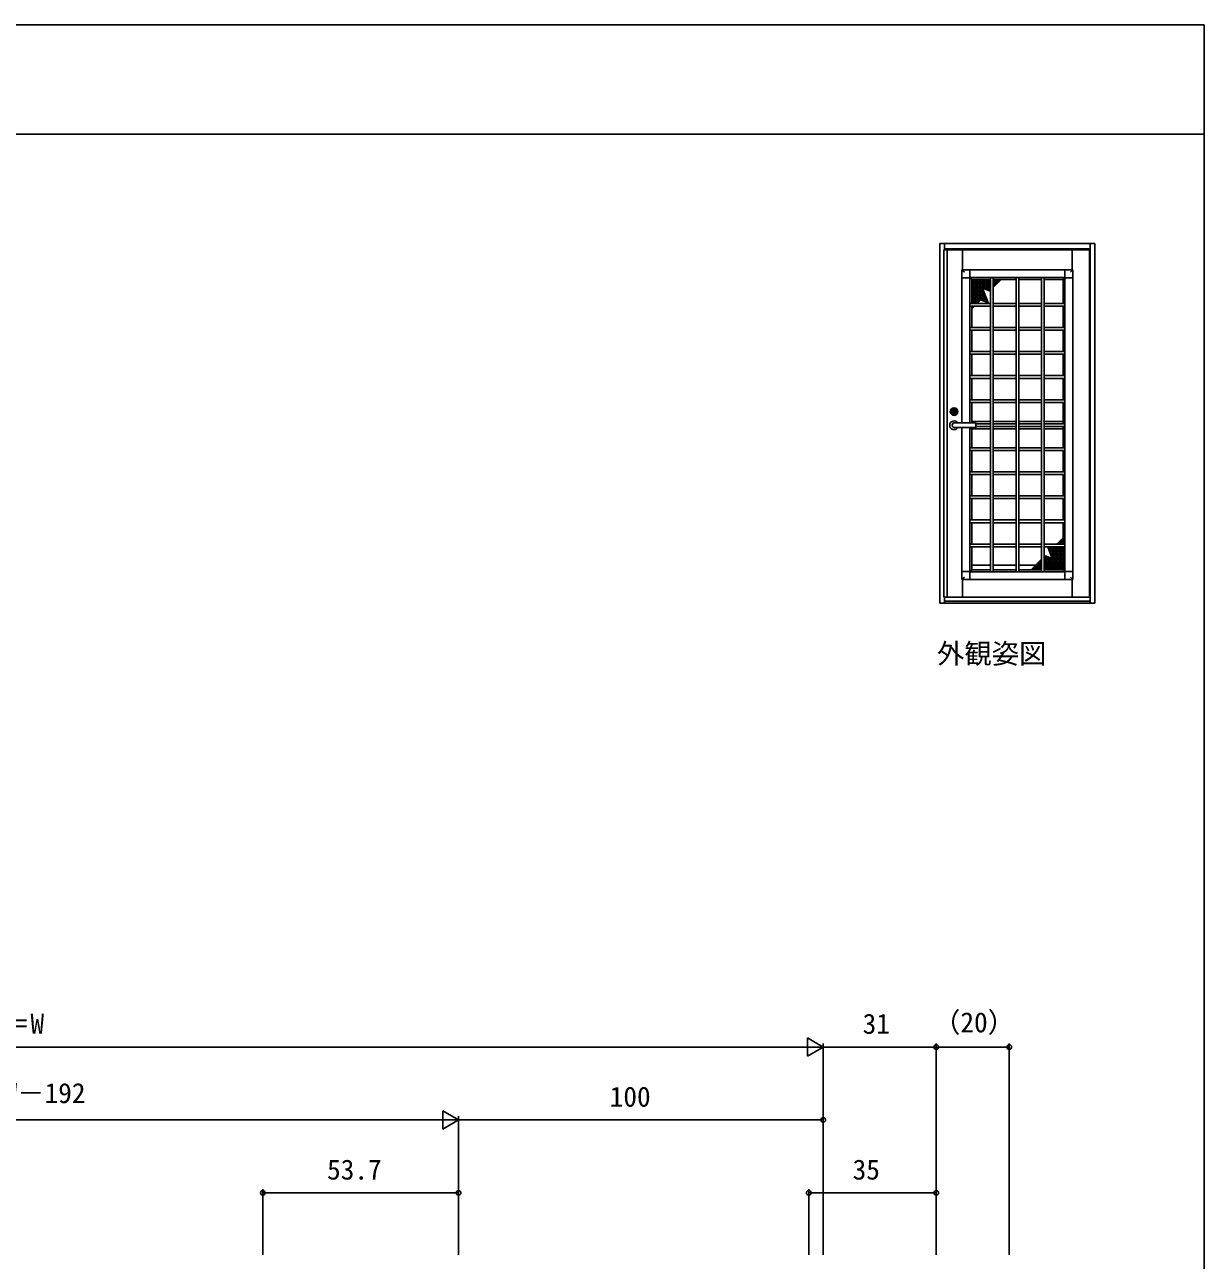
# Model space of a CAD drawing. Units: millimetres, scale not verified. Extents: x -524 to 526, y -338 to 334.
# Drawn here: x 202.3 to 525.8, y -46.5 to 292.5 of the extents above; entities that cross this region are included whole.
import ezdxf
from ezdxf.enums import TextEntityAlignment as Align

# ---------------------------------------------------------------- set-up
doc = ezdxf.new("R2010")
doc.units = ezdxf.units.MM
doc.header["$LTSCALE"] = 2
for name, color, linetype in [('0-1_USER1', 3, 'Continuous'), ('0-5_YKK_A1', 4, 'Continuous'), ('0-6_YKK_D', 6, 'Continuous'), ('0-7_YKK_ZWAK', 7, 'Continuous')]:
    doc.layers.add(name, color=color, linetype=linetype)
doc.styles.add('ＭＳ ゴシック', font='')
doc.styles.get('ＭＳ ゴシック').set_extended_font_data('MS Gothic')

msp = doc.modelspace()

# ---------------------------------------------------------------- linework, layer by layer
at = {"layer": '0-5_YKK_A1'}
for p, q in [((453.3, 232.5), (495.8, 232.5)), ((453.3, 133.75), (453.3, 232.5)), ((494.35, 230.7), (454.35, 230.7)), ((454.35, 230.7), (454.35, 135.4)), ((454.55, 232.5), (454.55, 231)), ((454.55, 231), (494.55, 231)), ((454.55, 230.7), (454.55, 231)), ((455.3, 135.4), (455.3, 230.7)), ((459.5, 230.7), (459.5, 225.275)), ((489.6, 230.7), (489.6, 225.275)), ((494.35, 230.7), (494.35, 135.4)), ((494.55, 232.5), (494.55, 231)), ((494.55, 134.35), (494.55, 231)), ((495.8, 133.75), (495.8, 232.5)), ((459.35, 183.225), (459.35, 225.225)), ((459.4, 225.275), (489.7, 225.275)), ((460.022, 224.603), (459.443, 225.182)), ((461.55, 225.275), (461.55, 223.075)), ((489.078, 224.603), (489.657, 225.182)), ((489.75, 140.325), (489.75, 225.225)), ((461.55, 223.075), (459.35, 223.075)), ((461.5, 223.075), (461.5, 183.225)), ((487.55, 223.125), (461.55, 223.125)), ((461.55, 223.075), (462.035, 222.59)), ((467.175, 222.59), (462.035, 222.59)), ((462.035, 216.025), (462.035, 222.59)), ((467.175, 222.55), (462.035, 222.55)), ((462.035, 222.09), (467.175, 222.09)), ((462.035, 221.59), (467.175, 221.59)), ((462.035, 221.09), (467.175, 221.09)), ((462.035, 220.59), (467.175, 220.59)), ((462.535, 222.59), (462.535, 216.025)), ((463.035, 222.59), (463.035, 216.025)), ((463.535, 222.59), (463.535, 216.04)), ((464.035, 222.59), (464.035, 216.54)), ((464.535, 222.59), (464.535, 216.991)), ((465.035, 222.59), (465.035, 220.164)), ((465.535, 222.59), (465.535, 219.977)), ((466.035, 222.59), (466.035, 219.789)), ((466.535, 222.59), (466.535, 219.602)), ((467.035, 222.59), (467.035, 219.54)), ((467.175, 223.125), (467.175, 142.425)), ((467.925, 223.125), (467.925, 142.425)), ((467.925, 220.43), (470.085, 222.59)), ((474.175, 222.59), (467.925, 222.59)), ((474.175, 222.55), (467.925, 222.55)), ((467.925, 222.09), (469.585, 222.09)), ((467.925, 221.59), (469.085, 221.59)), ((467.925, 221.09), (468.585, 221.09)), ((467.925, 220.59), (468.085, 220.59)), ((468.035, 222.59), (468.035, 220.54)), ((468.535, 222.59), (468.535, 221.04)), ((469.035, 222.59), (469.035, 221.54)), ((469.535, 222.59), (469.535, 222.04)), ((470.035, 222.59), (470.035, 222.54)), ((474.175, 223.125), (474.175, 142.425)), ((474.925, 223.125), (474.925, 142.425)), ((481.175, 222.59), (474.925, 222.59)), ((481.175, 222.55), (474.925, 222.55)), ((481.175, 223.125), (481.175, 142.425)), ((481.925, 223.125), (481.925, 142.425)), ((487.065, 222.59), (481.925, 222.59)), ((487.065, 222.55), (481.925, 222.55)), ((487.55, 223.075), (487.065, 222.59)), ((487.065, 222.59), (487.065, 216.025)), ((487.6, 223.075), (487.6, 142.475)), ((462.035, 220.09), (465.023, 220.09)), ((462.035, 219.59), (465.214, 219.59)), ((462.035, 219.09), (465.405, 219.09)), ((462.035, 218.59), (465.596, 218.59)), ((462.035, 218.09), (465.787, 218.09)), ((462.035, 217.59), (465.978, 217.59)), ((462.035, 217.09), (466.169, 217.09)), ((464.988, 220.182), (466.943, 219.448)), ((466.497, 216.229), (464.988, 220.182)), ((465.035, 220.059), (465.035, 216.797)), ((465.233, 220.09), (467.175, 220.09)), ((465.535, 218.749), (465.535, 216.603)), ((466.035, 217.44), (466.035, 216.409)), ((466.566, 219.59), (467.085, 219.59)), ((466.943, 219.448), (467.175, 219.68)), ((461.5, 216.025), (467.175, 216.025)), ((467.175, 215.275), (461.5, 215.275)), ((462.035, 216.59), (464.085, 216.59)), ((462.035, 216.09), (463.585, 216.09)), ((462.035, 214.54), (462.77, 215.275)), ((462.035, 209.425), (462.035, 215.275)), ((462.035, 215.09), (462.585, 215.09)), ((462.035, 214.59), (462.085, 214.59)), ((462.535, 215.275), (462.535, 215.04)), ((465.568, 216.59), (466.359, 216.59)), ((467.925, 216.025), (474.175, 216.025)), ((474.175, 215.275), (467.925, 215.275)), ((474.925, 216.025), (481.175, 216.025)), ((481.175, 215.275), (474.925, 215.275)), ((481.925, 216.025), (487.6, 216.025)), ((487.6, 215.275), (481.925, 215.275)), ((487.065, 215.275), (487.065, 209.425)), ((461.5, 209.425), (467.175, 209.425)), ((467.175, 208.675), (461.5, 208.675)), ((462.035, 202.825), (462.035, 208.675)), ((467.925, 209.425), (474.175, 209.425)), ((474.175, 208.675), (467.925, 208.675)), ((474.925, 209.425), (481.175, 209.425)), ((481.175, 208.675), (474.925, 208.675)), ((481.925, 209.425), (487.6, 209.425)), ((487.6, 208.675), (481.925, 208.675)), ((487.065, 208.675), (487.065, 202.825)), ((461.5, 202.825), (467.175, 202.825)), ((467.175, 202.075), (461.5, 202.075)), ((462.035, 196.225), (462.035, 202.075)), ((467.925, 202.825), (474.175, 202.825)), ((474.175, 202.075), (467.925, 202.075)), ((474.925, 202.825), (481.175, 202.825)), ((481.175, 202.075), (474.925, 202.075)), ((481.925, 202.825), (487.6, 202.825)), ((487.6, 202.075), (481.925, 202.075)), ((487.065, 202.075), (487.065, 196.225)), ((461.5, 196.225), (467.175, 196.225)), ((467.175, 195.475), (461.5, 195.475)), ((462.035, 189.625), (462.035, 195.475)), ((467.925, 196.225), (474.175, 196.225)), ((474.175, 195.475), (467.925, 195.475)), ((474.925, 196.225), (481.175, 196.225)), ((481.175, 195.475), (474.925, 195.475)), ((481.925, 196.225), (487.6, 196.225)), ((487.6, 195.475), (481.925, 195.475)), ((487.065, 195.475), (487.065, 189.625)), ((457.135, 186.6), (457.235, 186.6)), ((457.135, 186.6), (457.135, 186.431)), ((461.5, 189.625), (467.175, 189.625)), ((467.175, 188.875), (461.5, 188.875)), ((462.035, 183.225), (462.035, 188.875)), ((467.925, 189.625), (474.175, 189.625)), ((474.175, 188.875), (467.925, 188.875)), ((474.925, 189.625), (481.175, 189.625)), ((481.175, 188.875), (474.925, 188.875)), ((481.925, 189.625), (487.6, 189.625)), ((487.6, 188.875), (481.925, 188.875)), ((487.065, 188.875), (487.065, 183.025)), ((457.11, 186.295), (457.11, 186.405)), ((457.135, 186.269), (457.135, 186.1)), ((457.135, 186.1), (457.235, 186.1)), ((457.141, 186.43), (457.153, 186.427)), ((457.153, 186.273), (457.141, 186.27)), ((463.084, 183.225), (457.185, 183.225)), ((457.335, 186.288), (457.235, 186.263)), ((457.235, 186.263), (457.235, 186.1)), ((457.335, 186.413), (457.335, 186.288)), ((467.175, 183.65), (462.035, 183.65)), ((463.184, 182.075), (463.184, 183.125)), ((474.175, 183.65), (467.925, 183.65)), ((481.175, 183.65), (474.925, 183.65)), ((487.065, 183.65), (481.925, 183.65)), ((457.185, 181.975), (463.084, 181.975)), ((459.35, 140.325), (459.35, 181.975)), ((461.5, 181.975), (461.5, 142.475)), ((467.175, 181.65), (461.5, 181.65)), ((462.035, 176.425), (462.035, 181.975)), ((463.184, 183.025), (467.175, 183.025)), ((467.175, 182.275), (463.184, 182.275)), ((467.925, 183.025), (474.175, 183.025)), ((474.175, 182.275), (467.925, 182.275)), ((474.175, 181.65), (467.925, 181.65)), ((474.925, 183.025), (481.175, 183.025)), ((481.175, 182.275), (474.925, 182.275)), ((481.175, 181.65), (474.925, 181.65)), ((481.925, 183.025), (487.6, 183.025)), ((487.6, 182.275), (481.925, 182.275)), ((487.6, 181.65), (481.925, 181.65)), ((487.065, 182.275), (487.065, 176.425)), ((461.5, 176.425), (467.175, 176.425)), ((467.925, 176.425), (474.175, 176.425)), ((474.925, 176.425), (481.175, 176.425)), ((481.925, 176.425), (487.6, 176.425)), ((467.175, 175.675), (461.5, 175.675)), ((462.035, 169.825), (462.035, 175.675)), ((474.175, 175.675), (467.925, 175.675)), ((481.175, 175.675), (474.925, 175.675)), ((487.6, 175.675), (481.925, 175.675)), ((487.065, 175.675), (487.065, 169.825)), ((461.5, 169.825), (467.175, 169.825)), ((467.925, 169.825), (474.175, 169.825)), ((474.925, 169.825), (481.175, 169.825)), ((481.925, 169.825), (487.6, 169.825)), ((467.175, 169.075), (461.5, 169.075)), ((462.035, 163.225), (462.035, 169.075)), ((474.175, 169.075), (467.925, 169.075)), ((481.175, 169.075), (474.925, 169.075)), ((487.6, 169.075), (481.925, 169.075)), ((487.065, 169.075), (487.065, 163.225)), ((461.5, 163.225), (467.175, 163.225)), ((467.925, 163.225), (474.175, 163.225)), ((474.925, 163.225), (481.175, 163.225)), ((481.925, 163.225), (487.6, 163.225)), ((467.175, 162.475), (461.5, 162.475)), ((462.035, 156.625), (462.035, 162.475)), ((474.175, 162.475), (467.925, 162.475)), ((481.175, 162.475), (474.925, 162.475)), ((487.6, 162.475), (481.925, 162.475)), ((487.065, 162.475), (487.065, 156.625)), ((461.5, 156.625), (467.175, 156.625)), ((467.925, 156.625), (474.175, 156.625)), ((474.925, 156.625), (481.175, 156.625)), ((481.925, 156.625), (487.6, 156.625)), ((467.175, 155.875), (461.5, 155.875)), ((462.035, 150.025), (462.035, 155.875)), ((474.175, 155.875), (467.925, 155.875)), ((481.175, 155.875), (474.925, 155.875)), ((487.6, 155.875), (481.925, 155.875)), ((487.065, 155.875), (487.065, 150.025)), ((461.5, 150.025), (467.175, 150.025)), ((467.175, 149.275), (461.5, 149.275)), ((462.035, 142.96), (462.035, 149.275)), ((467.925, 150.025), (474.175, 150.025)), ((474.175, 149.275), (467.925, 149.275)), ((474.925, 150.025), (481.175, 150.025)), ((481.175, 149.275), (474.925, 149.275)), ((481.925, 150.025), (487.6, 150.025)), ((487.6, 149.275), (481.925, 149.275)), ((482.891, 149.275), (484.112, 146.078)), ((483.065, 148.82), (483.065, 149.275)), ((483.565, 147.511), (483.565, 149.275)), ((484.065, 142.96), (484.065, 149.275)), ((484.565, 142.96), (484.565, 149.269)), ((485.065, 142.96), (485.065, 149.275)), ((487.065, 151.72), (485.37, 150.025)), ((485.565, 150.025), (485.565, 150.22)), ((485.565, 142.96), (485.565, 149.275)), ((487.065, 150.36), (485.705, 150.36)), ((486.065, 150.025), (486.065, 150.72)), ((486.065, 142.96), (486.065, 149.275)), ((487.065, 150.86), (486.205, 150.86)), ((486.565, 150.025), (486.565, 151.22)), ((486.565, 142.96), (486.565, 149.275)), ((487.065, 151.36), (486.705, 151.36)), ((487.065, 149.275), (487.065, 142.96)), ((481.175, 145.83), (478.305, 142.96)), ((482.157, 146.812), (481.925, 146.58)), ((483.36, 146.36), (481.925, 146.36)), ((487.065, 145.86), (481.925, 145.86)), ((482.065, 142.96), (482.065, 146.72)), ((484.112, 146.078), (482.157, 146.812)), ((482.565, 142.96), (482.565, 146.658)), ((483.05, 148.86), (487.065, 148.86)), ((483.065, 142.96), (483.065, 146.471)), ((487.065, 148.36), (483.241, 148.36)), ((487.065, 147.86), (483.432, 147.86)), ((483.565, 142.96), (483.565, 146.283)), ((487.065, 147.36), (483.622, 147.36)), ((487.065, 146.86), (483.813, 146.86)), ((487.065, 146.36), (484.004, 146.36)), ((462.035, 142.96), (461.55, 142.475)), ((487.55, 142.425), (461.55, 142.425)), ((462.035, 144.25), (467.175, 144.25)), ((467.175, 142.96), (462.035, 142.96)), ((467.925, 144.25), (474.175, 144.25)), ((474.175, 142.96), (467.925, 142.96)), ((474.925, 144.25), (481.175, 144.25)), ((481.175, 142.96), (474.925, 142.96)), ((481.175, 143.36), (478.705, 143.36)), ((479.065, 142.96), (479.065, 143.72)), ((481.175, 143.86), (479.205, 143.86)), ((479.565, 142.96), (479.565, 144.22)), ((481.175, 144.36), (479.705, 144.36)), ((480.065, 142.96), (480.065, 144.72)), ((481.175, 144.86), (480.205, 144.86)), ((480.565, 142.96), (480.565, 145.22)), ((480.705, 145.36), (481.175, 145.36)), ((481.065, 142.96), (481.065, 145.72)), ((481.925, 145.36), (487.065, 145.36)), ((487.065, 144.86), (481.925, 144.86)), ((487.065, 144.36), (481.925, 144.36)), ((481.925, 144.25), (487.065, 144.25)), ((487.065, 143.86), (481.925, 143.86)), ((487.065, 143.36), (481.925, 143.36)), ((487.065, 142.96), (481.925, 142.96)), ((487.065, 142.96), (487.55, 142.475)), ((459.4, 140.275), (489.7, 140.275)), ((460.022, 140.947), (459.443, 140.368)), ((459.5, 140.275), (459.5, 135.4)), ((489.078, 140.947), (489.657, 140.368)), ((489.6, 140.275), (489.6, 135.4)), ((494.35, 135.897), (494.55, 135.897)), ((453.3, 133.75), (495.8, 133.75)), ((494.35, 135.4), (454.35, 135.4)), ((454.55, 134.35), (454.55, 135.4)), ((454.55, 134.35), (494.55, 134.35)), ((454.55, 133.75), (454.55, 134.35)), ((494.55, 133.75), (494.55, 134.35))]:
    msp.add_line(p, q, dxfattribs=at)
for points in [[(487.55, 225.275), (487.55, 223.075), (489.75, 223.075)], [(463.52, 216.025), (464.5, 217.005), (466.497, 216.229)], [(457.235, 186.6), (457.235, 186.438), (457.335, 186.413)], [(484.62, 149.275), (484.6, 149.255), (484.549, 149.275)], [(461.55, 140.275), (461.55, 142.475), (459.35, 142.475)], [(487.55, 140.275), (487.55, 142.475), (489.75, 142.475)]]:
    msp.add_lwpolyline(points, dxfattribs=at)
for radius in [1.05, 0.7, 0.325]:
    msp.add_circle((457.185, 186.35), radius, dxfattribs=at)
for centre, radius, start, end in [((459.4, 225.225), 0.05, 90, 180), ((489.7, 225.225), 0.05, 0, 90), ((457.185, 186.35), 0.225, 102.83959, 257.16041), ((457.185, 186.35), 0.225, 282.83959, 77.16041), ((457.185, 182.6), 1.2, 31.38817, 328.61183), ((457.135, 186.405), 0.025, 75.96376, 180), ((457.135, 186.295), 0.025, 180, 284.03624), ((457.135, 186.354), 0.075, 0, 75.96376), ((457.135, 186.346), 0.075, 284.03624, 0), ((463.084, 183.125), 0.1, 0, 90), ((463.084, 182.075), 0.1, 270, 0), ((459.4, 140.325), 0.05, 180, 270), ((489.7, 140.325), 0.05, 270, 0)]:
    msp.add_arc(centre, radius, start, end, dxfattribs=at)
msp.add_ellipse((457.185, 182.6), major_axis=(0, 0.625), ratio=0.848, start_param=6.2831853, end_param=9.424778, dxfattribs=at)
at = {"layer": '0-6_YKK_D'}
for p, q in [((421.311, 12), (416.981, 14.5)), ((416.981, 14.5), (416.981, 9.5)), ((416.311, 12), (-3.689, 12)), ((421.311, 12), (412.651, 12)), ((421.311, 12), (416.981, 9.5)), ((421.311, -45), (421.311, 13)), ((421.311, -45), (421.311, 13)), ((421.311, 12), (452.308, 12)), ((452.308, -45), (452.308, 13)), ((452.308, -45), (452.308, 13)), ((452.308, 12), (472.308, 12)), ((472.308, -45), (472.308, 13)), ((321.311, -8), (316.981, -5.5)), ((316.981, -5.5), (316.981, -10.5)), ((316.311, -8), (88.311, -8)), ((321.311, -8), (312.651, -8)), ((321.311, -8), (316.981, -10.5)), ((321.311, -45), (321.311, -7)), ((321.311, -45), (321.311, -7)), ((421.311, -8), (321.311, -8)), ((421.311, -45), (421.311, -7)), ((267.611, -45), (267.611, -27)), ((321.311, -45), (321.311, -27)), ((417.312, -45), (417.312, -27)), ((452.308, -45), (452.308, -27)), ((321.311, -28), (267.611, -28)), ((417.312, -28), (452.308, -28))]:
    msp.add_line(p, q, dxfattribs=at)
for centre in [(452.308, 12), (452.308, 12), (472.308, 12), (421.311, -8), (267.611, -28), (321.311, -28), (417.312, -28), (452.308, -28)]:
    msp.add_circle(centre, 0.637, dxfattribs=at)
at = {"layer": '0-7_YKK_ZWAK'}
for p, q in [((525.8, 292.5), (-524.2, 292.5)), ((525.8, 262.5), (-524.2, 262.5))]:
    msp.add_line(p, q, dxfattribs=at)
msp.add_lwpolyline([(-524.2, -337.5), (525.8, -337.5), (525.8, 292.5)], dxfattribs=at)

# ---------------------------------------------------------------- texts
at = {"layer": '0-1_USER1', "style": 'ＭＳ ゴシック'}
msp.add_text('外観姿図', height=5.499, dxfattribs=at).set_placement((452.509, 115.558), align=Align.BOTTOM_LEFT)
at = {"layer": '0-6_YKK_D', "style": 'ＭＳ ゴシック'}
for s, p in [('DW＝W', (188.903, 14)), ('31', (432.101, 14)), ('（20）', (451.42, 14.395)), ('網戸出来幅MW＝DW－192', (140.287, -5.02)), ('100', (362.746, -6)), ('53.7', (285.235, -26)), ('35', (429.355, -26))]:
    msp.add_text(s, height=5.499, dxfattribs=at).set_placement(p, align=Align.BOTTOM_LEFT)

doc.saveas('drawing.dxf')
